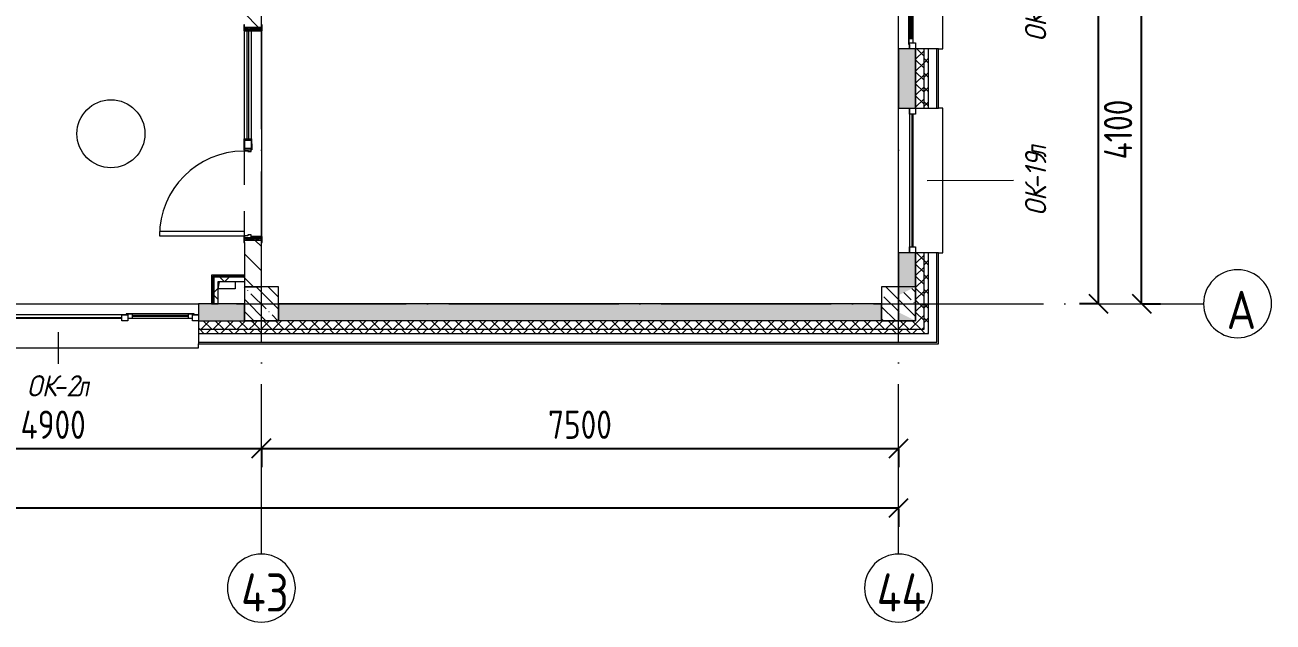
# Model space of a CAD drawing. Header units: millimetres. Extents: x -68946 to 288321, y -402657 to 324925.
# Drawn here: x 154756 to 169445, y -3720 to 3305 of the extents above; entities that cross this region are included whole.
import ezdxf

# ---------------------------------------------------------------- set-up
doc = ezdxf.new("R2010")
doc.units = ezdxf.units.MM
doc.linetypes.add('ADSK_Линия сетки', pattern=[2500, 2000, -250, 0, -250])
doc.layers.get('Defpoints').update_dxf_attribs({"color": 250})
for name, color, linetype, lineweight in [('A-____-____-DIMS', 250, 'Continuous', 9), ('A-DETL-____-OTLN', 250, 'Continuous', 5), ('A-DETL-GENF-OTLN', 250, 'Continuous', 5), ('A-DOOR-____-IDEN', 31, 'Continuous', 9), ('A-DOOR-____-MCUT', 250, 'Continuous', 5), ('A-DOOR-____-OTLN', 250, 'Continuous', 5), ('A-DOOR-FRAM-MCUT', 31, 'Continuous', 5), ('A-DOOR-FRAM-OTLN', 31, 'Continuous', 5), ('A-DOOR-GLAZ-MCUT', 31, 'Continuous', 5), ('A-FLOR-____-OTLN', 192, 'Continuous', 9), ('A-GLAZ-____-IDEN', 152, 'Continuous', 9), ('A-GLAZ-____-MCUT', 250, 'Continuous', 9), ('A-GLAZ-____-OTLN', 250, 'Continuous', 5), ('A-WALL-____-MCUT', 250, 'Continuous', 13), ('A-WALL-____-PATT', 250, 'Continuous', 13), ('A-WALL-FNSH-MCUT', 250, 'Continuous', 13), ('I-WALL-____-OTLN', 250, 'Continuous', 9), ('S-COLS-____-MCUT', 250, 'Continuous', 25), ('S-COLS-____-OTLN', 250, 'Continuous', 9), ('S-GRID-____-IDEN', 250, 'Continuous', 9), ('S-GRID-____-OTLN', 250, 'Continuous', 9)]:
    doc.layers.add(name, color=color, linetype=linetype, lineweight=lineweight)
doc.styles.add('GOST Common', font='', dxfattribs={"width": 0.9, "height": 350})
doc.styles.add('ISOCPEUR_I', font='isocpeui.ttf', dxfattribs={"width": 0.9, "height": 12.5})
doc.styles.get("Standard").update_dxf_attribs({"font": 'ГОСТ тип А.ttf'})
doc.styles.get('GOST Common').set_extended_font_data('GOST Common')
doc.dimstyles.new('А3', dxfattribs={"dimtxt": 333, "dimasz": 222, "dimexe": 222, "dimexo": 111, "dimgap": 111, "dimtad": 1, "dimtoh": 1, "dimdec": 0, "dimrnd": 0.0015, "dimzin": 0, "dimdsep": 46, "dimtxsty": 'Standard', "dimblk": 'OBLIQUE', "dimcen": 0, "dimclrd": 7, "dimclre": 7, "dimclrt": 7, "dimadec": 0, "dimazin": 0, "dimtfac": 1, "dimtdec": 0, "dimtofl": 0, "dimtmove": 0, "dimatfit": 3, "dimfxl": 1, "dimtolj": 1, "dimtzin": 0, "dimarcsym": 0})
pattern_1 = [(135, (12287.91, -0.0006), (-84.85281, -84.85281), []), (225, (12287.91, -0.0006), (84.85281, -84.85281), [])]
pattern_2 = [(45, (12287.91, -0.0006), (-70.71068, 70.71068), []), (135, (12287.91, -0.0006), (-70.71068, -70.71068), [])]
pattern_3 = [(50, (12287.9, -0.0006), (364.36793, -31.8783), [38.1, -419.1]), (355, (12287.9, -0.0006), (-70.48585, 382.1133), [30.48, -335.28]), (100.451, (12318.28, -2.66), (293.885, 350.2334), [32.38, -356.18]), (46.184, (12287.9, 101.6), (542.1585, -84.0858), [57.15, -628.65]), (96.636, (12333.1, 94.6), (474.8049, 494.8554), [48.57, -534.27]), (351.184, (12287.9, 101.6), (474.8102, 494.85), [45.72, -502.92]), (21, (12338.7, 76.2), (303.22847, -204.53046), [38.1, -419.1]), (326, (12338.7, 76.2), (123.6039, 368.37604), [30.48, -335.28]), (71.451, (12364, 59.16), (426.8341, 163.8427), [32.38, -356.18]), (37.5, (12287.91, -0.0006), (6.17665, 169.11015), [16.764, -314.452, 16.764, -323.596, -336.55]), (37.5, (12287.91, -0.0006), (6.17665, 169.11015), [-671.576, 16.764, -319.786]), (7.5, (12287.91, -0.0006), (133.63888, 200.3615), [16.764, -177.292, 16.764, -306.832, -128.27]), (7.5, (12287.91, -0.0006), (133.63888, 200.3615), [-517.652, 16.764, -111.506]), (327.5, (12174.63, -0.0006), (271.18182, -11.45836), [16.764, -110.236, 16.764, -379.476, -525.78]), (327.5, (12174.63, -0.0006), (271.18182, -11.45836), [-523.24, 16.764, -509.016]), (317.5, (12123.83, -0.0006), (296.2585, 50.85285), [16.764, -148.336, 16.764, -246.38, -373.38]), (317.5, (12123.83, -0.0006), (296.2585, 50.85285), [-428.244, 16.764, -356.616])]
pattern_4 = [(45, (12287.91, -0.0006), (-141.42136, 141.42136), []), (135, (12287.91, -0.0006), (-141.42136, -141.42136), [])]
pattern_5 = [(135, (12287.91, -0.0006), (-142.5612, -142.5612), []), (135, (12430.48, -0.0006), (-142.5612, -142.5612), [252.016, -50.403, 3.353, -47.05])]

# ---------------------------------------------------------------- blocks, each defined once
blk = doc.blocks.new('Дверь_СКБ_2Ст_Фрамуга2 - Н_ВВ-3_2500x2600h_Учебные помещения_Фрамуга слева-42054644-АР1_Маркировочный план 1 этажа С2и3')
at = {"layer": 'A-DOOR-____-OTLN'}
h = blk.add_hatch(dxfattribs=at)
h.set_pattern_fill('FP_8', color=256, style=0, pattern_type=2)
h.set_pattern_definition([(135, (1051.41, 164.685), (-14.1421, -14.1421), []), (225, (1051.41, 164.685), (14.1421, -14.1421), [])])
h.paths.add_polyline_path([(1237.5, -86.6), (1237.5, -100), (1262.5, -100), (1262.5, 100), (1237.5, 100)])
at = {"layer": 'A-DOOR-FRAM-OTLN'}
h = blk.add_hatch(dxfattribs=at)
h.set_pattern_fill('FP_9', color=256, style=0, pattern_type=2)
h.set_pattern_definition([(45, (-1071.384, 164.685), (-14.1421, 14.1421), []), (135, (-1071.384, 164.685), (-14.1421, -14.1421), [])])
h.paths.add_polyline_path([(-1237.5, 100), (-1237.5, -100), (-1212.5, -100), (-1212.5, 100), (-1228.7, 100)])
at = {"layer": 'A-DOOR-____-MCUT'}
for p, q in [((-1187.5, 1100), (-1187.5, 100)), ((-1137.5, 1100), (-1187.5, 1100)), ((-1137.5, 100), (-1137.5, 1100)), ((-1187.5, 100), (-1137.5, 100))]:
    blk.add_line(p, q, dxfattribs=at)
at = {"layer": 'A-DOOR-FRAM-MCUT'}
for p, q in [((-1197.5, 108), (-1267.5, 108)), ((-1267.5, 108), (-1267.5, 100)), ((-1267.5, 100), (-1197.5, 100)), ((-1212.5, 100), (-1237.5, 100)), ((-1237.5, 100), (-1237.5, -100)), ((-1187.5, 100), (-1212.5, 100)), ((-1212.5, 100), (-1212.5, 20)), ((-1212.5, -100), (-1212.5, 100)), ((-1212.5, 20), (-1177.5, 20)), ((-1197.5, 20), (-1212.5, 20)), ((-1212.5, 20), (-1212.5, -100)), ((-1197.5, 100), (-1197.5, 108)), ((-1197.5, -100), (-1197.5, 20)), ((-1187.5, 60), (-1187.5, 100)), ((-1177.5, 60), (-1187.5, 60)), ((-1177.5, 20), (-1177.5, 60)), ((-187.5, 60), (-197.5, 60)), ((-197.5, 60), (-197.5, 20)), ((-197.5, 20), (-162.5, 20)), ((-187.5, 100), (-187.5, 60)), ((-162.5, 100), (-187.5, 100)), ((-177.5, 108), (-177.5, 100)), ((-107.5, 108), (-177.5, 108)), ((-177.5, 100), (-177.5, 20)), ((-177.5, 12), (-177.5, 20)), ((-107.5, 12), (-177.5, 12)), ((-62.5, 100), (-162.5, 100)), ((-162.5, 20), (-162.5, 100)), ((-162.5, 20), (-162.5, 100)), ((-62.5, 20), (-162.5, 20)), ((-117.5, 108), (-117.5, 100)), ((-47.5, 108), (-117.5, 108)), ((-117.5, 20), (-117.5, 12)), ((-117.5, 12), (-47.5, 12)), ((-107.5, 100), (-107.5, 108)), ((-107.5, 20), (-107.5, 12)), ((-62.5, 100), (-62.5, 20)), ((-47.5, 100), (-47.5, 108)), ((-47.5, 100), (-47.5, 20)), ((-47.5, 100), (1237.5, 100)), ((-47.5, 12), (-47.5, 20)), ((1237.5, 20), (-47.5, 20)), ((1292.5, 108), (1222.5, 108)), ((1222.5, 108), (1222.5, 100)), ((1222.5, 100), (1222.5, 20)), ((1222.5, 100), (1292.5, 100)), ((1237.5, 20), (1222.5, 20)), ((1222.5, 20), (1222.5, -100)), ((1237.5, 100), (1237.5, 20)), ((1262.5, 100), (1237.5, 100)), ((1237.5, 100), (1237.5, -100)), ((1237.5, -100), (1237.5, 20)), ((1262.5, -100), (1262.5, 100)), ((1292.5, 100), (1292.5, 108)), ((-1197.5, -100), (-1267.5, -100)), ((-1267.5, -100), (-1267.5, -108)), ((-1267.5, -108), (-1197.5, -108)), ((-1237.5, -100), (-1212.5, -100)), ((-1212.5, -100), (-1197.5, -100)), ((-1197.5, -108), (-1197.5, -100)), ((1222.5, -100), (1237.5, -100)), ((1292.5, -100), (1222.5, -100)), ((1222.5, -100), (1222.5, -108)), ((1222.5, -108), (1292.5, -108)), ((1237.5, -100), (1262.5, -100)), ((1292.5, -108), (1292.5, -100))]:
    blk.add_line(p, q, dxfattribs=at)
at = {"layer": 'A-DOOR-GLAZ-MCUT'}
for p, q in [((1222.5, 70), (-62.5, 70)), ((1222.5, 50), (-62.5, 50))]:
    blk.add_line(p, q, dxfattribs=at)
blk = doc.blocks.new('Окно_СКБ_2Ст1 - Окно_СКБ_2Ст 3300_ОК2л-29018870-АР1_Маркировочный план 1 этажа С2и3')
at = {"layer": 'A-GLAZ-____-MCUT'}
for p, q in [((-1650, -195), (-1650, -125)), ((-1650, -125), (-1580, -125)), ((-1580, -125), (-1580, -195)), ((-820, -195), (-820, -125)), ((-820, -125), (-750, -125)), ((-750, -125), (-750, -195)), ((1580, -195), (1580, -125)), ((1580, -125), (1650, -125)), ((1650, -125), (1650, -195)), ((-1580, -195), (-1650, -195)), ((-1580, -195), (-1600, -195)), ((-1600, -195), (-1600, -205)), ((-1600, -205), (-800, -205)), ((-800, -205), (-1600, -205)), ((-820, -155), (-1580, -155)), ((-1580, -155), (-1580, -195)), ((-1530, -205), (-1530, -155)), ((-870, -205), (-870, -155)), ((-820, -195), (-820, -155)), ((-750, -195), (-820, -195)), ((-800, -195), (-820, -195)), ((-800, -205), (-800, -195)), ((1650, -195), (1580, -195))]:
    blk.add_line(p, q, dxfattribs=at)
at = {"layer": 'A-GLAZ-____-MCUT', "lineweight": 5}
for p, q in [((-1530, -175), (-870, -175)), ((-870, -185), (-1530, -185)), ((1580, -155), (-750, -155)), ((1580, -165), (-750, -165))]:
    blk.add_line(p, q, dxfattribs=at)
at = {"layer": 'A-GLAZ-____-OTLN'}
for p, q in [((-1650, -195), (-1600, -195)), ((-800, -195), (1650, -195))]:
    blk.add_line(p, q, dxfattribs=at)
blk = doc.blocks.new('WNW_Отлив1 - Отлив_металлический 2-28598290-АР1_Маркировочный план 1 этажа С2и3')
at = {"layer": 'A-GLAZ-____-OTLN'}
for p, q in [((1650, 320), (-1650, 320)), ((-1650, 320), (-1650, 270)), ((1650, 270), (1650, 320))]:
    blk.add_line(p, q, dxfattribs=at)
blk = doc.blocks.new('Окно_СКБ_1Ст1 - 120_Окно_СКБ_1Ст_1700_ОК19Л-29018914-АР1_Маркировочный план 1 этажа С2и3')
at = {"layer": 'A-GLAZ-____-MCUT'}
for p, q in [((-850, -195), (-850, -125)), ((-850, -125), (-780, -125)), ((-780, -125), (-780, -195)), ((780, -195), (780, -125)), ((780, -125), (850, -125)), ((850, -125), (850, -195)), ((-780, -195), (-850, -195)), ((850, -195), (780, -195))]:
    blk.add_line(p, q, dxfattribs=at)
at = {"layer": 'A-GLAZ-____-MCUT', "lineweight": 5}
for p, q in [((780, -155), (-780, -155)), ((780, -165), (-780, -165))]:
    blk.add_line(p, q, dxfattribs=at)
at = {"layer": 'A-GLAZ-____-OTLN'}
blk.add_line((-850, -195), (850, -195), dxfattribs=at)
blk = doc.blocks.new('WNW_Отлив1 - Отлив_металлический 2-28595994-АР1_Маркировочный план 1 этажа С2и3')
at = {"layer": 'A-GLAZ-____-OTLN'}
for p, q in [((850, 320), (-850, 320)), ((-850, 320), (-850, 270)), ((850, 270), (850, 320))]:
    blk.add_line(p, q, dxfattribs=at)
blk = doc.blocks.new('Окно_СКБ_1Ст1 - 120_Окно_СКБ_1Ст_900_ОК6Л-V40-АР1_Маркировочный план 1 этажа С2и3')
at = {"layer": 'A-GLAZ-____-MCUT'}
for p, q in [((-450, -195), (-450, -125)), ((-450, -125), (-380, -125)), ((-380, -125), (-380, -195)), ((380, -195), (380, -125)), ((380, -125), (450, -125)), ((450, -125), (450, -195)), ((-380, -195), (-450, -195)), ((-380, -195), (-400, -195)), ((-400, -195), (-400, -205)), ((-400, -205), (400, -205)), ((400, -205), (-400, -205)), ((380, -155), (-380, -155)), ((-380, -155), (-380, -195)), ((-330, -205), (-330, -155)), ((330, -205), (330, -155)), ((380, -195), (380, -155)), ((450, -195), (380, -195)), ((400, -195), (380, -195)), ((400, -205), (400, -195))]:
    blk.add_line(p, q, dxfattribs=at)
at = {"layer": 'A-GLAZ-____-MCUT', "lineweight": 5}
for p, q in [((-330, -175), (330, -175)), ((330, -185), (-330, -185))]:
    blk.add_line(p, q, dxfattribs=at)
at = {"layer": 'A-GLAZ-____-OTLN'}
for p, q in [((-450, -195), (-400, -195)), ((400, -195), (450, -195))]:
    blk.add_line(p, q, dxfattribs=at)
blk = doc.blocks.new('WNW_Отлив1 - Отлив_металлический 2-28596055-АР1_Маркировочный план 1 этажа С2и3')
at = {"layer": 'A-GLAZ-____-OTLN'}
for p, q in [((450, 320), (-450, 320)), ((-450, 320), (-450, 270)), ((450, 270), (450, 320))]:
    blk.add_line(p, q, dxfattribs=at)
blk = doc.blocks.new('_Wn_-As_OpeningMEP_floor__Rectangular - _Wn_-As_OpeningMEP_floor__Rectangular-34854217-АР1_Маркировочный план 1 этажа С2и3')
at = {"layer": 'A-DETL-GENF-OTLN', "lineweight": 5}
for p, q in [((-100, 0), (-82, 82)), ((-82, 82), (-48, 86))]:
    blk.add_line(p, q, dxfattribs=at)
blk = doc.blocks.new('Ось сетки - Круг_Ø8 мм-39983606-АР1_Маркировочный план 1 этажа С2и3')
at = {"layer": 'S-GRID-____-IDEN'}
for start, end in [(360, 180), (180, 360)]:
    blk.add_arc((0, 0), 4, start, end, dxfattribs=at)
blk = doc.blocks.new('_Oblique')
at = {"color": 0, "linetype": 'ByBlock', "lineweight": -2}
blk.add_line((-0.5, -0.5), (0.5, 0.5), dxfattribs=at)
blk = doc.blocks.new('*D2541')
at = {"layer": 'A-____-____-DIMS', "color": 7, "lineweight": -2, "transparency": 16777216}
for p, q in [((152638, -1676), (157538, -1676)), ((152638, -1687), (152638, -1898)), ((157538, -1687), (157538, -1898))]:
    blk.add_line(p, q, dxfattribs=at)
at = {"layer": 'Defpoints', "color": 0, "transparency": 16777216}
for p in [(152638, -1576), (157538, -1576), (157538, -1676)]:
    blk.add_point(p, dxfattribs=at)
at = {"layer": 'A-____-____-DIMS', "color": 7, "lineweight": -2, "transparency": 16777216, "xscale": 222, "yscale": 222, "zscale": 222, "rotation": 180}
blk.add_blockref('_Oblique', (152638, -1676), dxfattribs=at)
at = {"layer": 'A-____-____-DIMS', "color": 7, "lineweight": -2, "transparency": 16777216, "xscale": 222, "yscale": 222, "zscale": 222}
blk.add_blockref('_Oblique', (157538, -1676), dxfattribs=at)
at = {"layer": 'A-____-____-DIMS', "color": 7, "transparency": 16777216, "insert": (155088, -1398), "char_height": 333, "width": 2.57, "attachment_point": 5}
blk.add_mtext('\\A1;4900', dxfattribs=at)
blk = doc.blocks.new('*D2542')
at = {"layer": 'A-____-____-DIMS', "color": 7, "lineweight": -2, "transparency": 16777216}
for p, q in [((157538, -1676), (165038, -1676)), ((157538, -1687), (157538, -1898)), ((165038, -1687), (165038, -1898))]:
    blk.add_line(p, q, dxfattribs=at)
at = {"layer": 'Defpoints', "color": 0, "transparency": 16777216}
for p in [(157538, -1576), (165038, -1576), (165038, -1676)]:
    blk.add_point(p, dxfattribs=at)
at = {"layer": 'A-____-____-DIMS', "color": 7, "lineweight": -2, "transparency": 16777216, "xscale": 222, "yscale": 222, "zscale": 222, "rotation": 180}
blk.add_blockref('_Oblique', (157538, -1676), dxfattribs=at)
at = {"layer": 'A-____-____-DIMS', "color": 7, "lineweight": -2, "transparency": 16777216, "xscale": 222, "yscale": 222, "zscale": 222}
blk.add_blockref('_Oblique', (165038, -1676), dxfattribs=at)
at = {"layer": 'A-____-____-DIMS', "color": 7, "transparency": 16777216, "insert": (161288, -1398), "char_height": 333, "width": 2.48, "attachment_point": 5}
blk.add_mtext('\\A1;7500', dxfattribs=at)
blk = doc.blocks.new('*D2543')
at = {"layer": 'A-____-____-DIMS', "color": 7, "lineweight": -2, "transparency": 16777216}
for p, q in [((81438, -2376), (165038, -2376)), ((81438, -2387), (81438, -2598)), ((165038, -2387), (165038, -2598))]:
    blk.add_line(p, q, dxfattribs=at)
at = {"layer": 'Defpoints', "color": 0, "transparency": 16777216}
for p in [(81438, -2276), (165038, -2276), (165038, -2376)]:
    blk.add_point(p, dxfattribs=at)
at = {"layer": 'A-____-____-DIMS', "color": 7, "lineweight": -2, "transparency": 16777216, "xscale": 222, "yscale": 222, "zscale": 222, "rotation": 180}
blk.add_blockref('_Oblique', (81438, -2376), dxfattribs=at)
at = {"layer": 'A-____-____-DIMS', "color": 7, "lineweight": -2, "transparency": 16777216, "xscale": 222, "yscale": 222, "zscale": 222}
blk.add_blockref('_Oblique', (165038, -2376), dxfattribs=at)
at = {"layer": 'A-____-____-DIMS', "color": 7, "transparency": 16777216, "insert": (123238, -2098), "char_height": 333, "width": 3.1, "attachment_point": 5}
blk.add_mtext('\\A1;83600', dxfattribs=at)
blk = doc.blocks.new('*D2561')
at = {"layer": 'A-____-____-DIMS', "color": 7, "lineweight": -2, "transparency": 16777216}
for p, q in [((167898, 25), (167898, 4125)), ((167909, 4125), (168120, 4125)), ((167909, 25), (168120, 25))]:
    blk.add_line(p, q, dxfattribs=at)
at = {"layer": 'Defpoints', "color": 0, "transparency": 16777216}
for p in [(167798, 4125), (167898, 4125), (167798, 25)]:
    blk.add_point(p, dxfattribs=at)
at = {"layer": 'A-____-____-DIMS', "color": 7, "lineweight": -2, "transparency": 16777216, "xscale": 222, "yscale": 222, "zscale": 222}
for p, rotation in [((167898, 4125), 90), ((167898, 25), 270)]:
    blk.add_blockref('_Oblique', p, dxfattribs=dict(at, rotation=rotation))
at = {"layer": 'A-____-____-DIMS', "color": 7, "transparency": 16777216, "insert": (167621, 2075), "char_height": 333, "width": 2.38, "attachment_point": 5, "rotation": 90}
blk.add_mtext('\\A1;4100', dxfattribs=at)
blk = doc.blocks.new('ADSK_Марка_Дверь - Типоразмер_ADSK_Марка-30565456-АР1_Маркировочный план 1 этажа С2и3')
at = {"layer": 'A-DOOR-____-IDEN'}
blk.add_circle((0, 0), 4, dxfattribs=at)
blk = doc.blocks.new('*D2588')
at = {"layer": 'A-____-____-DIMS', "color": 7, "lineweight": -2, "transparency": 16777216}
for p, q in [((167388, 58775), (167388, 25)), ((167468, 58775), (167610, 58775)), ((167377, 25), (167166, 25))]:
    blk.add_line(p, q, dxfattribs=at)
at = {"layer": 'Defpoints', "color": 0, "transparency": 16777216}
for p in [(167357, 58775), (167388, 25), (167488, 25)]:
    blk.add_point(p, dxfattribs=at)
at = {"layer": 'A-____-____-DIMS', "color": 7, "lineweight": -2, "transparency": 16777216, "xscale": 222, "yscale": 222, "zscale": 222}
for p, rotation in [((167388, 58775), 90), ((167388, 25), 270)]:
    blk.add_blockref('_Oblique', p, dxfattribs=dict(at, rotation=rotation))
at = {"layer": 'A-____-____-DIMS', "color": 7, "transparency": 16777216, "insert": (167111, 29400), "char_height": 333, "width": 3.1, "attachment_point": 5, "rotation": 90}
blk.add_mtext('\\A1;58750', dxfattribs=at)

msp = doc.modelspace()

# ---------------------------------------------------------------- hatches: boundary and pattern name
at = {"layer": 'A-WALL-____-PATT', "lineweight": 15, "true_color": 0x000000}
h = msp.add_hatch(dxfattribs=at)
h.set_pattern_fill('FP_53', color=18, style=0, pattern_type=2)
h.set_pattern_definition(pattern_1)
h.paths.add_polyline_path([(165337.9138, -275), (165387.9138, -274.6831), (165386.9138, 624.9994), (165337.9138, 624.9994), (165337.9138, -235.4489)])
h.paths.add_polyline_path([(165386.9138, 2324.9994), (165387.9138, 2324.9994), (165386.9138, 3024.9994), (165337.9138, 3024.9994), (165337.9138, 2324.9994)])
h.paths.add_polyline_path([(165387.9138, 3924.9994), (165386.9138, 5124.9994), (165337.9138, 5124.9994), (165337.9138, 3924.9994), (165386.9138, 3924.9994)])
h.paths.add_polyline_path([(165337.9138, 8424.9994), (165387.9138, 8424.9994), (165386.9138, 9624.9994), (165337.9138, 9624.9994), (165337.9138, 8799.0577)])
h.paths.add_polyline_path([(165365.6416, 11324.9994), (165387.9138, 11324.9994), (165386.9138, 12024.9994), (165337.9138, 12024.9994), (165337.9138, 11324.9994), (165362.8229, 11324.9994)])
h.paths.add_polyline_path([(165387.9138, 12924.9994), (165386.9138, 13225.3683), (165337.9138, 13225.3683), (165337.9138, 12925), (165386.9138, 12924.9994)])
h.paths.add_polyline_path([(165362.8985, 13525.3683), (165387.9138, 13525.3683), (165387.9138, 14124.9994), (165337.9138, 14124.9994), (165337.9138, 13525.3683)])
h.paths.add_polyline_path([(165374.1295, 17424.9994), (165387.9138, 17424.9994), (165387.9138, 18624.9994), (165337.9138, 18624.9994), (165337.9138, 17425), (165374.0437, 17425)])
h.paths.add_polyline_path([(165337.9138, 20324.9994), (165387.9138, 20324.9994), (165387.9138, 21024.9994), (165337.9138, 21024.9994)])
h.paths.add_polyline_path([(165387.9138, 21924.9994), (165387.9138, 23124.9994), (165337.9138, 23124.9994), (165337.9138, 21925), (165359.3769, 21924.9994)])
h.paths.add_polyline_path([(165344.6243, 26424.9994), (165387.9138, 26424.9994), (165387.9138, 27624.9994), (165337.9138, 27624.9994), (165337.9138, 26425), (165344.3405, 26425)])
h.paths.add_polyline_path([(165387.9138, 28524.9994), (165387.9138, 29224.9994), (165337.9138, 29224.9994), (165337.9138, 28524.9994)])
h.paths.add_polyline_path([(165387.9138, 30924.9994), (165387.9138, 32124.9994), (165337.9138, 32124.9994), (165337.9138, 30924.9994)])
h.paths.add_polyline_path([(165387.9138, 35424.9994), (165387.9138, 36624.9994), (165337.9138, 36624.9994), (165337.9138, 35424.9994)])
h.paths.add_polyline_path([(165387.9138, 39924.9994), (165387.9138, 41125), (165337.9138, 41125), (165337.9138, 39924.9994)])
h.paths.add_polyline_path([(165387.9138, 42025), (165387.9138, 42725), (165337.9138, 42725), (165337.9138, 42025)])
h.paths.add_polyline_path([(165387.9138, 44425), (165387.9138, 45625), (165337.9138, 45625), (165337.9138, 44425)])
h.paths.add_polyline_path([(165387.9138, 47325), (165387.9138, 48024.9994), (165337.9138, 48024.9994), (165337.9138, 47325)])
h.paths.add_polyline_path([(165387.9138, 48924.9994), (165387.9138, 50124.9994), (165337.9138, 50124.9994), (165337.9138, 48924.9994)])
h.paths.add_polyline_path([(165337.9138, 53424.9994), (165387.9138, 53424.9994), (165387.9138, 54624.9994), (165337.9138, 54624.9994), (165337.9138, 53727.4152)])
h.paths.add_polyline_path([(165387.9138, 57924.9994), (165386.9138, 59075), (165337.9138, 59075), (165337.9138, 57924.9994)])
h = msp.add_hatch(dxfattribs=at)
h.set_pattern_fill('FP_52', color=18, style=0, pattern_type=2)
h.set_pattern_definition(pattern_2)
h.paths.add_polyline_path([(165237.9138, -175), (165337.9138, -175), (165337.9138, 624.9994), (165237.9138, 624.9994), (165237.9138, -85.6642)])
h.paths.add_polyline_path([(165264.2854, 2324.9994), (165337.9138, 2324.9994), (165337.9138, 3024.9994), (165237.9138, 3024.9994), (165237.9138, 2324.9994)])
h.paths.add_polyline_path([(165282.8081, 3924.9994), (165337.9138, 3924.9994), (165337.9138, 5124.9994), (165237.9138, 5124.9994), (165237.9138, 3924.9994), (165281.8032, 3925)])
h.paths.add_polyline_path([(165237.9138, 8424.9994), (165337.9138, 8424.9994), (165337.9138, 9624.9994), (165237.9138, 9624.9994), (165237.9138, 8799.0577)])
h.paths.add_polyline_path([(165237.9138, 11324.9994), (165337.9138, 11324.9994), (165337.9138, 12024.9994), (165237.9138, 12024.9019), (165237.9138, 11729.168)])
h.paths.add_polyline_path([(165237.9138, 12924.9994), (165337.9137, 12925), (165337.9138, 13225.3683), (165237.9138, 13225.3683)])
h.paths.add_polyline_path([(165237.9138, 13525.3683), (165337.9138, 13525.3683), (165337.9138, 14124.9994), (165237.9138, 14124.6388), (165237.9138, 13682.5749)])
h.paths.add_polyline_path([(165337.9137, 17425), (165337.9138, 18624.9994), (165237.9138, 18624.9994), (165237.9138, 17425)])
h.paths.add_polyline_path([(165237.9138, 20324.9994), (165337.9138, 20324.9994), (165337.9138, 21024.9994), (165237.9138, 21024.9994)])
h.paths.add_polyline_path([(165237.9138, 21925), (165337.9137, 21925), (165337.9138, 23124.9994), (165237.9138, 23124.9994), (165237.9138, 22324.9342)])
h.paths.add_polyline_path([(165337.9137, 26425), (165337.9138, 27624.9994), (165237.9138, 27624.9994), (165237.9138, 26425)])
h.paths.add_polyline_path([(165337.9138, 28524.9994), (165337.9138, 29224.9994), (165237.9138, 29224.8142), (165237.9138, 28524.9994), (165337.7397, 28524.9994)])
h.paths.add_polyline_path([(165337.9138, 30924.9994), (165337.9138, 32124.9994), (165237.9138, 32124.9994), (165237.9138, 30924.9994), (165329.8717, 30924.9994)])
h.paths.add_polyline_path([(165314.6372, 35424.9994), (165337.9138, 35424.9994), (165337.9138, 36624.9994), (165237.9138, 36624.9994), (165237.9138, 35424.9994)])
h.paths.add_polyline_path([(165299.7856, 39924.9994), (165337.9138, 39924.9994), (165337.9138, 41125), (165237.9138, 41124.9989), (165237.9138, 39924.9994)])
h.paths.add_polyline_path([(165293.482, 42025), (165337.9138, 42025), (165337.9138, 42725), (165237.9138, 42725), (165237.9138, 42025), (165292.8549, 42025)])
h.paths.add_polyline_path([(165284.934, 44425), (165337.9138, 44425), (165337.9138, 45625), (165237.9138, 45625), (165237.9138, 44425)])
h.paths.add_polyline_path([(165237.9138, 47325), (165337.9138, 47325), (165337.9138, 48024.9994), (165237.9138, 48024.9994), (165237.9138, 47725)])
h.paths.add_polyline_path([(165237.9138, 48924.9994), (165337.9138, 48924.9994), (165337.9138, 50124.9994), (165237.9138, 50124.9994), (165237.9138, 49820.6015)])
h.paths.add_polyline_path([(165237.9138, 53424.9994), (165337.9138, 53424.9994), (165337.9138, 54624.9994), (165237.9138, 54624.9994), (165237.9138, 53727.4152)])
h.paths.add_polyline_path([(165237.9138, 57924.9994), (165337.9138, 57924.9994), (165337.9138, 58975), (165237.9138, 58975), (165237.9138, 58575)])
h = msp.add_hatch(dxfattribs=at)
h.set_pattern_fill('FP_3', color=18, style=0, pattern_type=2)
h.set_pattern_definition(pattern_3)
h.paths.add_polyline_path([(165037.8919, -175), (165236.9138, -174.511), (165037.8919, -75), (165037.8919, -171.0626)])
h.paths.add_polyline_path([(165037.8919, 125), (165237.8919, 225), (165236.9138, 624.9994), (165037.8919, 624.9994), (165037.8919, 225)])
h.paths.add_polyline_path([(165236.9138, 2324.9994), (165237.8919, 2324.9994), (165236.9138, 3024.9994), (165037.8925, 3024.9974), (165037.9789, 2324.9994), (165216.2645, 2324.9994)])
h.paths.add_polyline_path([(165037.9138, 4325), (165237.8919, 4325), (165236.9138, 5124.9994), (165037.8919, 5124.9994), (165037.8925, 4325)])
h.paths.add_polyline_path([(165141.3906, 8825), (165237.8919, 8825), (165236.9138, 9624.9994), (165037.8919, 9624.9994), (165037.8919, 8825), (165139.5446, 8825)])
h.paths.add_polyline_path([(165114.5786, 11324.9994), (165237.8919, 11324.9994), (165236.9138, 12024.9994), (165037.8919, 12024.9994), (165037.9148, 11324.9994), (165112.2198, 11324.9994)])
h.paths.add_polyline_path([(165093.129, 13325), (165236.9138, 13325), (165236.9138, 14124.9994), (165037.8919, 14124.9994), (165037.8919, 13325), (165090.36, 13325)])
h.paths.add_polyline_path([(165044.8674, 17825), (165237.8919, 17825), (165236.9138, 18624.9994), (165037.8919, 18624.9994), (165037.8919, 17825), (165041.1754, 17825)])
h.paths.add_polyline_path([(165037.9138, 20324.9994), (165237.8919, 20324.9994), (165236.9138, 21024.9994), (165037.8919, 21024.9994), (165037.8919, 20324.9994)])
h.paths.add_polyline_path([(165037.9138, 22325), (165237.8919, 22325), (165236.9138, 23124.9994), (165037.8919, 23124.9994), (165037.8919, 22325)])
h.paths.add_polyline_path([(165237.8919, 26825), (165236.9138, 27624.9994), (165037.8919, 27624.9994), (165037.8919, 26825), (165236.9138, 26825)])
h.paths.add_polyline_path([(165068.9434, 28524.9994), (165237.8919, 28524.9994), (165236.9138, 29224.9994), (165037.8919, 29224.9994), (165037.9138, 28524.9994)])
h.paths.add_polyline_path([(165037.9138, 31325), (165237.8919, 31325), (165236.9138, 32124.9994), (165037.8919, 32124.9994), (165037.8919, 31325)])
h.paths.add_polyline_path([(165237.8919, 35424.9994), (165236.9138, 35825), (165037.8919, 35825), (165037.9138, 35424.9994), (165236.9138, 35424.9994)])
h.paths.add_polyline_path([(165037.9138, 36225), (165237.8919, 36225), (165236.9138, 36624.9994), (165037.8919, 36624.9994), (165037.8919, 36225)])
h.paths.add_polyline_path([(165037.9138, 39924.9994), (165237.8919, 39924.9994), (165236.9138, 40725), (165037.8919, 40725), (165037.8919, 39924.9994)])
h.paths.add_polyline_path([(165037.9138, 42025), (165237.8919, 42025), (165236.9138, 42725), (165037.8919, 42725), (165037.8919, 42025)])
h.paths.add_polyline_path([(165039.9348, 44425), (165237.8919, 44425), (165236.9138, 45625), (165037.8919, 45625), (165037.9138, 44425)])
h.paths.add_polyline_path([(165084.8373, 47725), (165237.8919, 47725), (165236.9138, 48024.9994), (165037.8919, 48024.9994), (165037.9138, 47725)])
h.paths.add_polyline_path([(165236.9138, 48924.9994), (165237.8919, 48924.9994), (165236.9138, 50124.9994), (165037.8919, 50124.9994), (165037.9138, 48924.9994), (165234.5953, 48924.9994)])
h.paths.add_polyline_path([(165100.5645, 53825), (165237.8919, 53825), (165236.9138, 54624.9994), (165037.8919, 54624.9994), (165037.9138, 53825), (165045.6407, 53825)])
h.paths.add_polyline_path([(165198.7125, 57924.9994), (165237.8919, 57924.9994), (165236.9138, 58575), (165037.8919, 58575), (165037.9138, 57924.9994), (165167.9138, 57924.9994)])
h = msp.add_hatch(dxfattribs=at)
h.set_pattern_fill('FP_2', color=18, style=0, pattern_type=2)
h.set_pattern_definition([(135, (12287.91, -0.0006), (-141.42136, -141.42136), [])])
h.paths.add_polyline_path([(157537.8919, 225), (157537.8919, 774.9994), (157337.8919, 774.9994), (157337.8919, 225)])
h.paths.add_polyline_path([(157337.8919, 3274.9994), (157537.8919, 3274.9994), (157537.8919, 3925), (157337.8919, 3925), (157337.8919, 3304.9994)])
h = msp.add_hatch(dxfattribs=at)
h.set_pattern_fill('FP_83', color=18, style=0, pattern_type=2)
h.set_pattern_definition(pattern_4)
h.paths.add_polyline_path([(157028.1404, 287.5006), (157337.8919, 287.5006), (157337.8919, 337.5006), (156977.8919, 337.5006), (156977.8919, 287.5006), (157027.8919, 287.5006)])
h = msp.add_hatch(dxfattribs=at)
h.set_pattern_fill('FP_83', color=18, style=0, pattern_type=2)
h.set_pattern_definition(pattern_4)
h.paths.add_polyline_path([(156977.8919, 25), (157027.8919, 25), (157027.8919, 287.5006), (156977.8919, 287.5006), (156977.8919, 195.1302)])
h = msp.add_hatch(dxfattribs=at)
h.set_pattern_fill('FP_3', color=18, style=0, pattern_type=2)
h.set_pattern_definition(pattern_3)
h.paths.add_polyline_path([(164837.8919, -175), (164837.8919, 25), (157737.8919, 25), (157737.8919, -175), (164551.1175, -175)])
h.paths.add_polyline_path([(157337.8919, -175), (157337.8919, 25), (156797.4138, 25), (156797.4138, -175)])
h.paths.add_polyline_path([(153497.4138, -175), (153497.4138, 25), (152737.9138, 25), (152737.9138, -175)])
h = msp.add_hatch(dxfattribs=at)
h.set_pattern_fill('FP_52', color=18, style=0, pattern_type=2)
h.set_pattern_definition(pattern_2)
h.paths.add_polyline_path([(157447.9138, -275), (157447.9138, -175), (156797.4138, -175), (156797.4138, -275)])
h.paths.add_polyline_path([(152637.8913, -275), (153497.4138, -275), (153497.4138, -175), (152637.8913, -175), (152637.8913, -180.6325)])
h = msp.add_hatch(dxfattribs=at)
h.set_pattern_fill('FP_53', color=18, style=0, pattern_type=2)
h.set_pattern_definition(pattern_1)
h.paths.add_polyline_path([(157447.9138, -325), (157447.9138, -275), (156797.4138, -275), (156797.4138, -325)])
h.paths.add_polyline_path([(152637.8913, -325), (153497.4138, -325), (153497.4138, -275), (152637.8913, -275)])
h = msp.add_hatch(dxfattribs=at)
h.set_pattern_fill('FP_52', color=18, style=0, pattern_type=2)
h.set_pattern_definition(pattern_2)
h.paths.add_polyline_path([(164551.1175, -275), (165337.9138, -275), (165337.9138, -175), (157447.9138, -175), (157447.9138, -275), (161817.2065, -275)])
h = msp.add_hatch(dxfattribs=at)
h.set_pattern_fill('FP_53', color=18, style=0, pattern_type=2)
h.set_pattern_definition(pattern_1)
h.paths.add_polyline_path([(165337.9138, -325), (165387.9138, -325), (165387.9138, -275), (157447.9138, -275), (157447.9138, -325), (165234.5953, -325)])
at = {"layer": 'S-COLS-____-OTLN', "lineweight": 5, "true_color": 0x000000}
h = msp.add_hatch(dxfattribs=at)
h.set_pattern_fill('FP_1', color=18, style=0, pattern_type=2)
h.set_pattern_definition(pattern_5)
h.paths.add_polyline_path([(157337.8919, -175), (157737.8919, -175), (157737.8919, 225), (157337.8919, 225), (157337.8919, -105)])
h = msp.add_hatch(dxfattribs=at)
h.set_pattern_fill('FP_1', color=18, style=0, pattern_type=2)
h.set_pattern_definition(pattern_5)
h.paths.add_polyline_path([(164852.8931, -175), (165037.8919, -175), (165037.8919, -75), (165237.8919, -173.8163), (165236.9138, 224.511), (165037.8919, 125), (165037.8919, 225), (164837.8919, 224.9994), (164837.8919, -175)])

# ---------------------------------------------------------------- linework, layer by layer
at = {"layer": 'A-DETL-____-OTLN', "color": 18, "true_color": 0x000000}
msp.add_arc((157337.8872, 821.9328), 1000, 90.57296735, 179.82429283, dxfattribs=at)
at = {"layer": 'A-FLOR-____-OTLN', "color": 18, "lineweight": 5, "true_color": 0x000000}
for p, q in [((157028.1404, 201.8942), (157028.1404, 287.5407)), ((157227.8919, 201.8942), (157028.1404, 201.8942)), ((157227.8919, 287.5006), (157227.8919, 201.8942))]:
    msp.add_line(p, q, dxfattribs=at)
at = {"layer": 'A-GLAZ-____-IDEN', "color": 18, "lineweight": 15, "true_color": 0x000000}
for p, q in [((165372.9138, 1474.9994), (166391.8278, 1479.5046)), ((155147.4138, -310), (155147.4138, -681.978))]:
    msp.add_line(p, q, dxfattribs=at)
at = {"layer": 'A-WALL-____-MCUT', "color": 18, "lineweight": 15, "true_color": 0x000000}
for p, q in [((165037.8919, 3024.9994), (165037.8919, 2324.9994)), ((165237.8919, 3024.9994), (165037.8919, 3024.9994)), ((165237.8919, 2324.9994), (165237.8919, 3024.9994)), ((165337.9138, 3024.9994), (165237.9138, 3024.9994)), ((165237.9138, 3024.9994), (165237.9138, 2324.9994)), ((165387.9138, 3024.9994), (165337.9138, 3024.9994)), ((165337.9138, 2324.9994), (165337.9138, 3024.9994)), ((165487.9138, 3024.9994), (165387.9138, 3024.9994)), ((165387.9138, 2324.9994), (165387.9138, 3024.9994)), ((165487.9138, 2324.9994), (165487.9138, 3024.9994)), ((165037.8919, 2324.9994), (165237.8919, 2324.9994)), ((165237.9138, 2324.9994), (165337.9138, 2324.9994)), ((165337.9138, 2324.9994), (165387.9138, 2324.9994)), ((165387.9138, 2324.9994), (165487.9138, 2324.9994)), ((157337.8919, 744.9994), (157337.8919, 225)), ((157537.8919, 225), (157537.8919, 744.9994)), ((165037.8919, 624.9994), (165037.8919, -175)), ((165237.8919, 624.9994), (165037.8919, 624.9994)), ((165237.8919, -175), (165237.8919, 624.9994)), ((165337.9138, 624.9994), (165237.9138, 624.9994)), ((165237.9138, 624.9994), (165237.9138, -175)), ((165387.9138, 624.9994), (165337.9138, 624.9994)), ((165337.9138, -275), (165337.9138, 624.9994)), ((165487.9138, 624.9994), (165387.9138, 624.9994)), ((165387.9138, -325), (165387.9138, 624.9994)), ((165487.9138, -425), (165487.9138, 624.9994)), ((156965.3919, 350.0006), (156965.3919, 24.9998)), ((157337.8919, 350.0006), (156965.3919, 350.0006)), ((156977.8919, 337.5006), (156977.8919, 24.9998)), ((157337.8919, 337.5006), (156977.8919, 337.5006)), ((157027.8919, 24.9998), (157027.8919, 287.5006)), ((157027.8919, 287.5006), (157337.8919, 287.5006)), ((157337.8919, 225), (157537.8919, 225)), ((157337.8919, 25), (156797.4138, 25)), ((156797.4138, 25), (156797.4138, -175)), ((156977.8919, 24.9998), (157027.8919, 24.9998)), ((157337.8919, -175), (157337.8919, 25)), ((164837.8919, 25), (157737.8919, 25)), ((157737.8919, 25), (157737.8919, -175)), ((164837.8919, -175), (164837.8919, 25)), ((156797.4138, -175), (156797.4138, -275)), ((156797.4138, -175), (157337.8919, -175)), ((156797.4138, -275), (156797.4138, -325)), ((156797.4138, -275), (165337.9138, -275)), ((157737.8919, -175), (157337.8919, -175)), ((164837.8919, -175), (157737.8919, -175)), ((165237.9138, -175), (164837.8919, -175)), ((165037.8919, -175), (165237.8919, -175)), ((156797.4138, -325), (156797.4138, -425)), ((156797.4138, -325), (165387.9138, -325)), ((156797.4138, -425), (165487.9138, -425))]:
    msp.add_line(p, q, dxfattribs=at)
at = {"layer": 'A-WALL-FNSH-MCUT', "lineweight": 15}
for p, q in [((165507.9138, 3024.9994), (165487.9138, 3024.9994)), ((165507.9138, 2324.9994), (165507.9138, 3024.9994)), ((165487.9138, 2324.9994), (165507.9138, 2324.9994)), ((165507.9138, 624.9994), (165487.9138, 624.9994)), ((165507.9138, -445), (165507.9138, 624.9994)), ((156952.8919, 362.5006), (156952.8919, 24.9998)), ((157337.8919, 362.5006), (156952.8919, 362.5006)), ((156952.8919, 24.9998), (156977.8919, 24.9998)), ((156797.4138, -425), (156797.4138, -445)), ((156797.4138, -445), (165507.9138, -445))]:
    msp.add_line(p, q, dxfattribs=at)
at = {"layer": 'I-WALL-____-OTLN', "color": 18, "lineweight": 15, "true_color": 0x000000}
for p, q in [((165037.8919, 3024.9994), (165037.8919, 3924.9994)), ((157337.8919, 1849.9994), (157337.8919, 3234.9994)), ((157537.8919, 3234.9994), (157537.8919, 814.9994)), ((165037.8919, 624.9994), (165037.8919, 2324.9994)), ((157337.8919, 1422.4508), (157337.8919, 1824.9994)), ((157337.8919, 874.9994), (157337.8919, 1115.9911)), ((153497.4138, 25), (156797.4138, 25))]:
    msp.add_line(p, q, dxfattribs=at)
at = {"layer": 'S-COLS-____-MCUT', "color": 18, "lineweight": 5, "true_color": 0x000000}
for p, q in [((157737.8919, 225), (157337.8919, 225)), ((157337.8919, 225), (157337.8919, 25)), ((157737.8919, 25), (157737.8919, 225)), ((165237.8919, 225), (164837.8919, 225)), ((164837.8919, 225), (164837.8919, 25)), ((165237.8919, -175), (165237.8919, 225)), ((157337.8919, -175), (157737.8919, -175)), ((164837.8919, -175), (165237.8919, -175))]:
    msp.add_line(p, q, dxfattribs=at)
at = {"layer": 'S-COLS-____-OTLN', "color": 18, "lineweight": 5, "true_color": 0x000000}
for p, q in [((157337.8919, 25), (157337.8919, -175)), ((157737.8919, -175), (157737.8919, 25)), ((164837.8919, 25), (164837.8919, -175))]:
    msp.add_line(p, q, dxfattribs=at)
at = {"layer": 'S-GRID-____-OTLN', "color": 18, "linetype": 'ADSK_Линия сетки', "true_color": 0x000000}
for p, q in [((157537.9138, -2919.5356), (157537.9138, 61063.6538)), ((165037.9138, -2919.5356), (165037.9138, 61063.6538)), ((77240.3519, 25), (168626.8279, 25))]:
    msp.add_line(p, q, dxfattribs=at)

# ---------------------------------------------------------------- block references
at = {"layer": 'A-DOOR-____-IDEN', "color": 18, "true_color": 0x000000, "xscale": 99.99999999999993, "yscale": 99.99999999999993, "zscale": 99.99999999999993}
msp.add_blockref('ADSK_Марка_Дверь - Типоразмер_ADSK_Марка-30565456-АР1_Маркировочный план 1 этажа С2и3', (155767.8919, 2024.9994), dxfattribs=at)
at = {"layer": 'A-DOOR-____-OTLN', "color": 18, "true_color": 0x000000, "rotation": 89.99999999999991}
msp.add_blockref('Дверь_СКБ_2Ст_Фрамуга2 - Н_ВВ-3_2500x2600h_Учебные помещения_Фрамуга слева-42054644-АР1_Маркировочный план 1 этажа С2и3', (157437.8919, 2012.4994), dxfattribs=at)
at = {"layer": 'A-GLAZ-____-OTLN', "color": 18, "true_color": 0x000000}
for name, p, rotation in [('Окно_СКБ_1Ст1 - 120_Окно_СКБ_1Ст_900_ОК6Л-V40-АР1_Маркировочный план 1 этажа С2и3', (165362.9138, 3474.9994), 269.9999999999999), ('Окно_СКБ_1Ст1 - 120_Окно_СКБ_1Ст_1700_ОК19Л-29018914-АР1_Маркировочный план 1 этажа С2и3', (165362.9138, 1474.9994), 269.9999999999999), ('WNW_Отлив1 - Отлив_металлический 2-28595994-АР1_Маркировочный план 1 этажа С2и3', (165237.9138, 1474.9994), 269.9999999999999), ('Окно_СКБ_2Ст1 - Окно_СКБ_2Ст 3300_ОК2л-29018870-АР1_Маркировочный план 1 этажа С2и3', (155147.4138, -300), 180), ('WNW_Отлив1 - Отлив_металлический 2-28598290-АР1_Маркировочный план 1 этажа С2и3', (155147.4138, -175), 180)]:
    msp.add_blockref(name, p, dxfattribs=dict(at, rotation=rotation))
at = {"layer": 'A-GLAZ-____-OTLN', "color": 18, "lineweight": 15, "true_color": 0x000000, "rotation": 269.9999999999999}
msp.add_blockref('WNW_Отлив1 - Отлив_металлический 2-28596055-АР1_Маркировочный план 1 этажа С2и3', (165237.9138, 3474.9994), dxfattribs=at)
at = {"layer": 'A-GLAZ-____-OTLN', "color": 18, "true_color": 0x000000}
msp.add_blockref('_Wn_-As_OpeningMEP_floor__Rectangular - _Wn_-As_OpeningMEP_floor__Rectangular-34854217-АР1_Маркировочный план 1 этажа С2и3', (157128.0162, 201.8942), dxfattribs=at)
at = {"layer": 'S-GRID-____-IDEN', "color": 18, "true_color": 0x000000, "xscale": 99.99999999999993, "yscale": 99.99999999999993, "zscale": 99.99999999999993, "rotation": 269.9999999999994}
msp.add_blockref('Ось сетки - Круг_Ø8 мм-39983606-АР1_Маркировочный план 1 этажа С2и3', (169026.8279, 25), dxfattribs=at)
at = {"layer": 'S-GRID-____-IDEN', "color": 18, "true_color": 0x000000, "xscale": 99.99999999999993, "yscale": 99.99999999999993, "zscale": 99.99999999999993}
for p in [(157537.9138, -3319.5356), (165037.9138, -3319.5356)]:
    msp.add_blockref('Ось сетки - Круг_Ø8 мм-39983606-АР1_Маркировочный план 1 этажа С2и3', p, dxfattribs=at)

# ---------------------------------------------------------------- texts
at = {"layer": 'A-GLAZ-____-IDEN', "color": 18, "lineweight": 15, "true_color": 0x000000, "char_height": 250, "attachment_point": 1, "rotation": 90, "style": 'ISOCPEUR_I'}
for s, insert, width in [('ОК', (166525.4737, 3110.042), 372.784687), ('-19', (166525.4737, 1367.7451), 456.961875), ('\\fISOCPEUR|b0|i1|c204|p34|;\\W.75;л', (166525.4737, 1744.7764), 168.354375), ('ОК', (166525.4737, 1060.167), 372.784687)]:
    msp.add_mtext(s, dxfattribs=dict(at, insert=insert, width=width))
at = {"layer": 'A-GLAZ-____-IDEN', "color": 18, "lineweight": 15, "true_color": 0x000000, "char_height": 250, "attachment_point": 1, "style": 'ISOCPEUR_I'}
for s, insert, width in [('ОК', (154777.9547, -815.6238), 372.784687), ('-2', (155085.5328, -815.6238), 336.70875), ('\\fISOCPEUR|b0|i1|c204|p34|;\\W.75;л', (155363.3453, -815.6238), 168.354375)]:
    msp.add_mtext(s, dxfattribs=dict(at, insert=insert, width=width))
at = {"layer": 'S-GRID-____-IDEN', "color": 18, "true_color": 0x000000, "char_height": 450, "attachment_point": 1, "style": 'GOST Common'}
for s, insert, width in [('\\fGOST Common|b0|i0|c204|p34|;\\W.9;А', (168898.655, 177.5869), 346.329), ('43', (157299.0332, -3147.0022), 577.215), ('44', (164781.0332, -3147.0022), 620.506125)]:
    msp.add_mtext(s, dxfattribs=dict(at, insert=insert, width=width))

# ---------------------------------------------------------------- dimensions: what is measured, and where the dimension line sits
at = {"layer": 'A-____-____-DIMS', "color": 18, "true_color": 0x000000}
for base, p1, p2, picture, middle in [((167388.4134, 25), (167356.8279, 58775), (167488.3983, 25), '*D2588', (167110.9134, 29400)), ((167898.3443, 4125), (167798.3594, 25), (167798.3594, 4125), '*D2561', (167620.8443, 2075))]:
    dim = msp.add_linear_dim(base=base, p1=p1, p2=p2, angle=90, dimstyle='А3', dxfattribs=at)
    dim.commit()
    dim.dimension.update_dxf_attribs({"geometry": picture, "text_midpoint": middle})
for base, p1, p2, picture, middle in [((157537.9138, -1675.6151), (152637.9138, -1575.6302), (157537.9138, -1575.6302), '*D2541', (155087.9138, -1398.1151)), ((165037.9138, -1675.6151), (157537.9138, -1575.6302), (165037.9138, -1575.6302), '*D2542', (161287.9138, -1398.1151)), ((165037.9138, -2375.6151), (81437.9138, -2275.6302), (165037.9138, -2275.6302), '*D2543', (123237.9138, -2098.1151))]:
    dim = msp.add_linear_dim(base=base, p1=p1, p2=p2, dimstyle='А3', dxfattribs=at)
    dim.commit()
    dim.dimension.update_dxf_attribs({"geometry": picture, "text_midpoint": middle})

doc.saveas('drawing.dxf')
